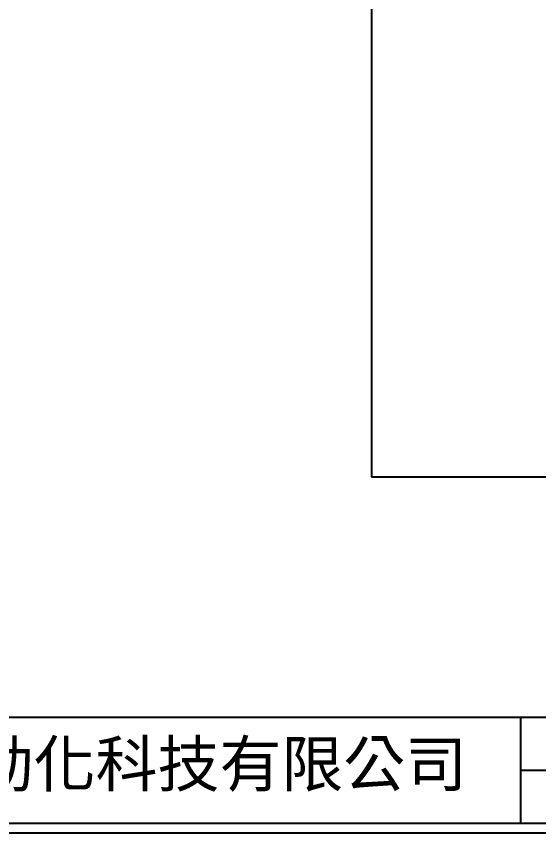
# Model space of a CAD drawing. Extents: x 10 to 297, y 3 to 207.
# Drawn here: x 79 to 148.1, y 3 to 110.8 of the extents above; entities that cross this region are included whole.
import ezdxf

# ---------------------------------------------------------------- set-up
doc = ezdxf.new("R2010")
doc.units = 0
doc.layers.add('圖框層', color=7, linetype='CONTINUOUS')
doc.layers.add('標尺寸層', color=3, linetype='CONTINUOUS')
doc.styles.add('STSL', font='KAIU.TTF')

msp = doc.modelspace()

# ---------------------------------------------------------------- linework, layer by layer
at = {"layer": '圖框層', "color": 7}
for p, q in [((11.25, 18.25), (295.75, 18.25)), ((145.75, 4.25), (145.75, 18.25)), ((145.75, 11.25), (295.75, 11.25)), ((11.25, 4.25), (295.75, 4.25)), ((10, 3), (297, 3))]:
    msp.add_line(p, q, dxfattribs=at)
at = {"layer": '標尺寸層', "color": 7}
for p, q in [((126, 129), (126, 50)), ((126, 50), (291, 50))]:
    msp.add_line(p, q, dxfattribs=at)

# ---------------------------------------------------------------- texts
at = {"layer": '圖框層', "color": 4, "style": 'STSL'}
msp.add_text('泓陞自動化科技有限公司', height=6, dxfattribs=at).set_placement((48.6, 9.08))

doc.saveas('drawing.dxf')
